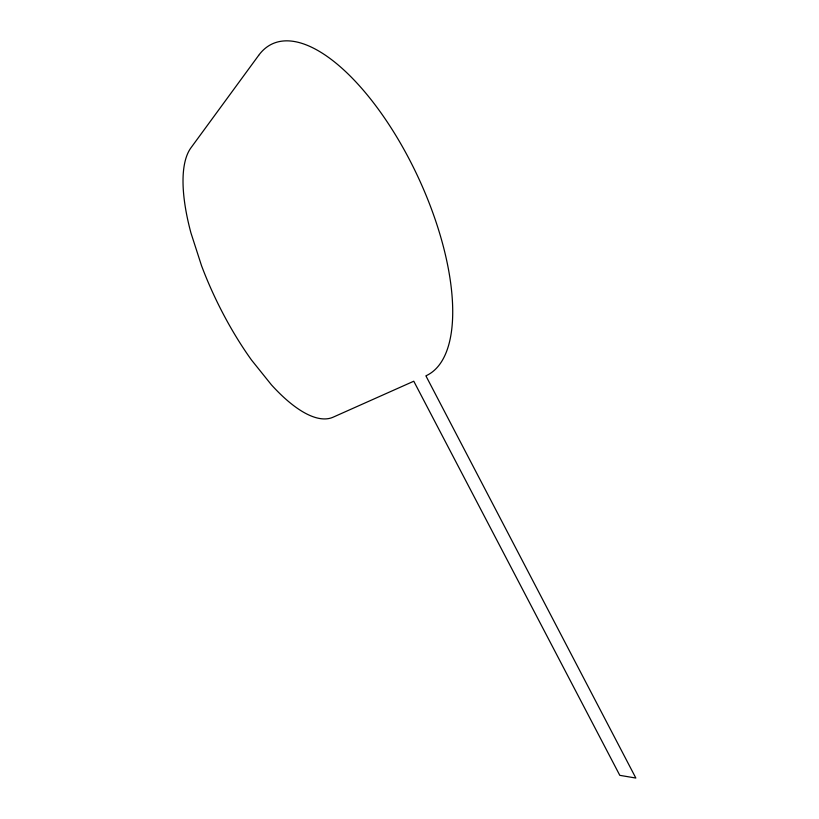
<?xml version="1.0" encoding="UTF-8"?>
<svg xmlns="http://www.w3.org/2000/svg" width="819" height="819" viewBox="0 0 819 819"><rect width="100%" height="100%" fill="white"/><g stroke="black" fill="none" stroke-linecap="round" stroke-linejoin="round"><path stroke-width="1.23" d="M258.63 55.416L191.001 147.748A153.532 54.177 63.9 0 0 190.919 232.852L201.535 265.714A153.532 54.177 63.9 0 0 251.587 360.135L271.447 384.869A153.532 54.177 63.9 0 0 333.138 417.178L413.779 381.224L619.799 775.337L635.851 778.05L425.89 375.829A182.852 76.228 65.1 0 0 409.531 159.746A182.852 76.228 65.1 0 0 258.63 55.416"/></g></svg>
